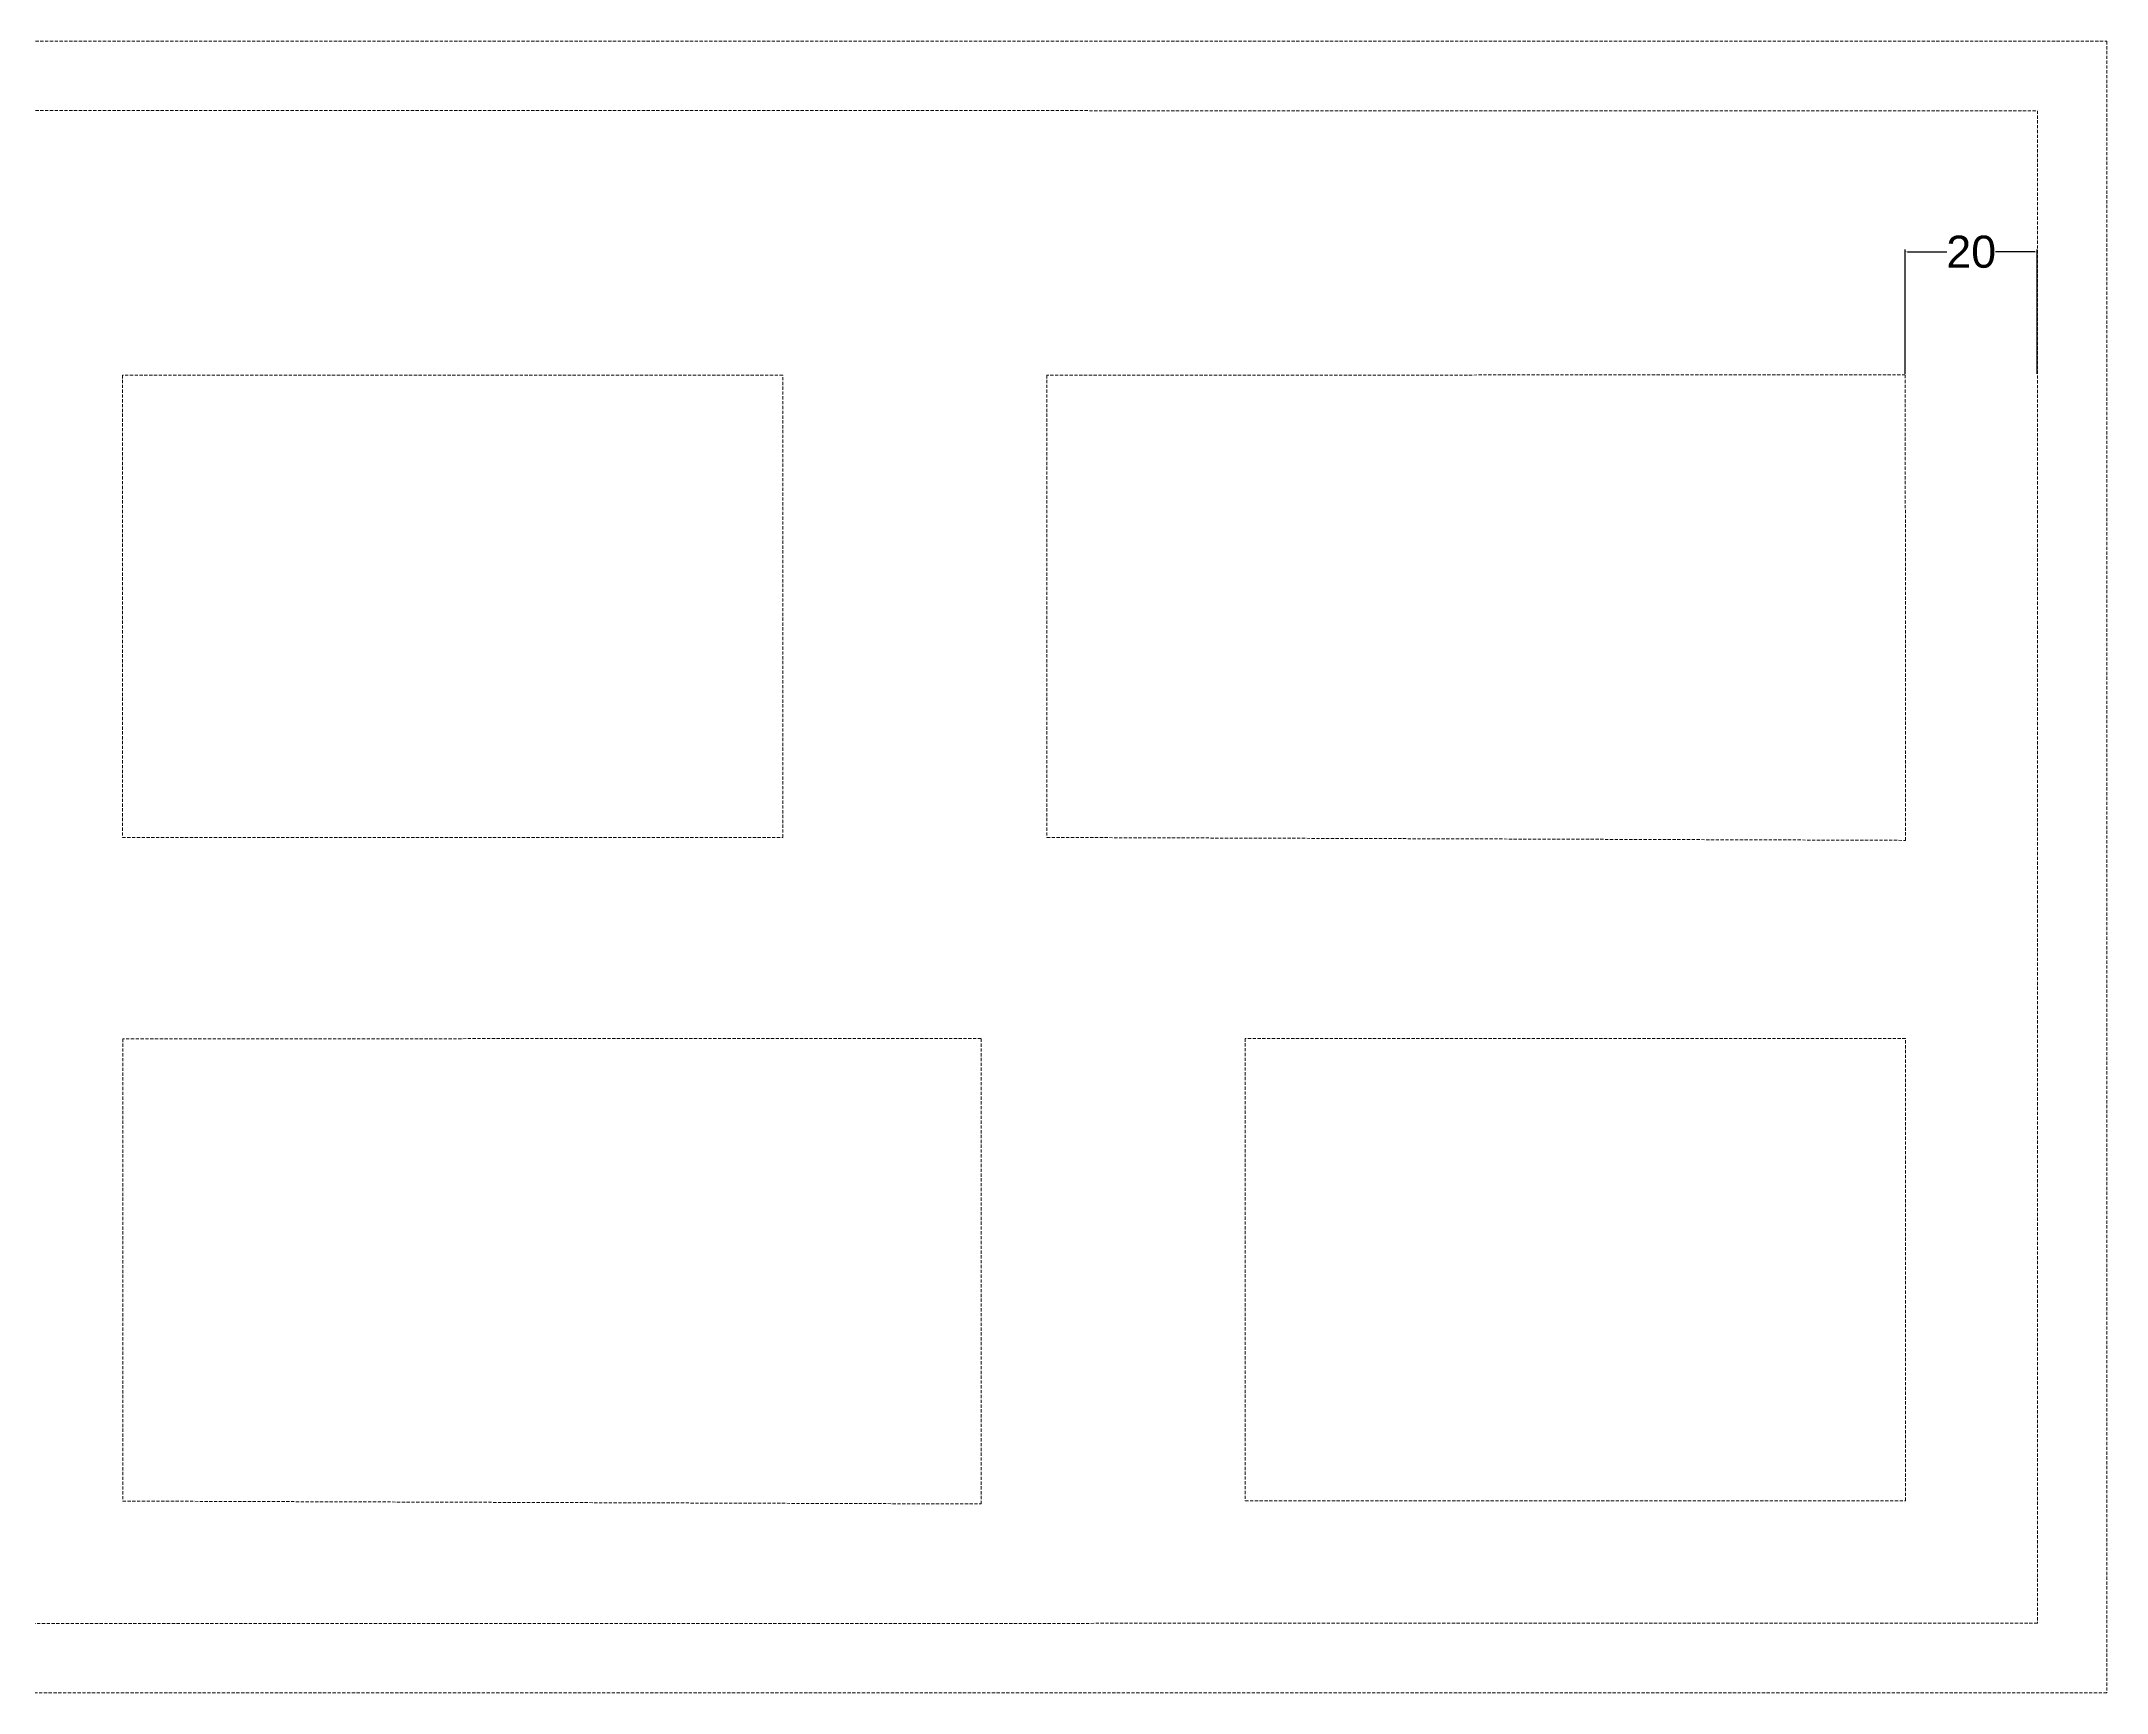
# Paper-space layout 'Layout1' of a CAD drawing. Header units: millimetres. Extents: x 4 to 399, y 35 to 188.
# Drawn here: x 238.1 to 399, y 59.4 to 188.1 of the extents above; entities that cross this region are included whole.
import ezdxf

# ---------------------------------------------------------------- set-up
doc = ezdxf.new("R2010")
doc.units = ezdxf.units.MM
doc.header["$MEASUREMENT"] = 0
doc.linetypes.add('DASHED2', pattern=[0.375, 0.25, -0.125])
doc.layers.add('Aux_extension', color=220, linetype='DASHED2', lineweight=15)
doc.layers.add('Cajetin', color=2, linetype='Continuous')
doc.styles.get("Standard").update_dxf_attribs({"font": 'arial.ttf', "height": 2.5})
doc.dimstyles.get("Standard").update_dxf_attribs({"dimtxt": 0.18, "dimasz": 0.18, "dimexe": 0.18, "dimexo": 0.0625, "dimgap": 0.09, "dimtad": 0, "dimtih": 1, "dimtoh": 1, "dimdec": 4, "dimzin": 0, "dimdsep": 46, "dimtxsty": 'Standard', "dimcen": 0.09, "dimadec": 0, "dimazin": 0, "dimtfac": 1, "dimtdec": 4, "dimtofl": 0, "dimtmove": 0, "dimatfit": 3, "dimfxl": 1, "dimtolj": 1, "dimtzin": 0, "dimarcsym": 0})

# ---------------------------------------------------------------- blocks, each defined once
blk = doc.blocks.new('*D28')
at = {"layer": 'Cajetin', "color": 0, "lineweight": -2, "transparency": 16777216}
for p, q in [((383.31, 162.15), (383.31, 171.84)), ((383.49, 171.66), (386.56, 171.66)), ((393.42, 171.66), (390.35, 171.66)), ((393.6, 162.15), (393.6, 171.84))]:
    blk.add_line(p, q, dxfattribs=at)
at = {"layer": 'Cajetin', "color": 0, "transparency": 16777216}
for points in [[(383.49, 171.69), (383.49, 171.63), (383.31, 171.66)], [(393.42, 171.69), (393.42, 171.63), (393.6, 171.66)]]:
    blk.add_solid(points, dxfattribs=at)
at = {"layer": 'Defpoints', "color": 0, "transparency": 16777216}
for p in [(393.6, 171.66), (383.31, 162.08), (393.6, 162.09)]:
    blk.add_point(p, dxfattribs=at)
at = {"layer": 'Cajetin', "color": 0, "transparency": 16777216, "insert": (388.45, 171.66), "char_height": 2.5, "attachment_point": 5}
blk.add_mtext('\\A1;20', dxfattribs=at)

psp = doc.layouts.get("Layout1")

# ---------------------------------------------------------------- linework, layer by layer
at = {"layer": 'Aux_extension'}
for p, q in [((295.83788, 162.05703), (244.38213, 162.05703)), ((244.38213, 162.05703), (244.38213, 126.03801)), ((295.83788, 126.03801), (295.83788, 162.05703)), ((383.31265, 162.08253), (316.42018, 162.05703)), ((316.42018, 162.05703), (316.42018, 126.03801)), ((383.32648, 125.81258), (383.31265, 162.08253)), ((244.38213, 126.03801), (295.83788, 126.03801)), ((316.42018, 126.03801), (383.32648, 125.81258)), ((311.29431, 110.37586), (244.40184, 110.35036)), ((244.40184, 110.35036), (244.40184, 74.33134)), ((311.30814, 74.10591), (311.29431, 110.37586)), ((383.33236, 110.37586), (331.87661, 110.37586)), ((331.87661, 110.37586), (331.87661, 74.35684)), ((383.33236, 74.35684), (383.33236, 110.37586)), ((244.40184, 74.33134), (311.30814, 74.10591)), ((331.87661, 74.35684), (383.33236, 74.35684))]:
    psp.add_line(p, q, dxfattribs=at)
for points in [[(178.73226, 188.06865), (399.00776, 188.06865), (399.00776, 59.40306), (178.73226, 59.40306), (8.89367, 59.40306), (8.89367, 188.06865)], [(14.29652, 64.80591), (14.29652, 182.6658), (178.73226, 182.6658), (393.6038, 182.6647), (393.6038, 64.80701), (178.73226, 64.80591)]]:
    psp.add_lwpolyline(points, close=True, dxfattribs=at)

# ---------------------------------------------------------------- dimensions: what is measured, and where the dimension line sits
at = {"layer": 'Cajetin'}
dim = psp.add_aligned_dim(p1=(383.31265, 162.08253), p2=(393.6038, 162.08645), distance=9.57603, text='20', dimstyle='Standard', dxfattribs=at)
dim.commit()
dim.dimension.update_dxf_attribs({"geometry": '*D28', "text_midpoint": (388.45458, 171.66052)})

doc.saveas('drawing.dxf')
